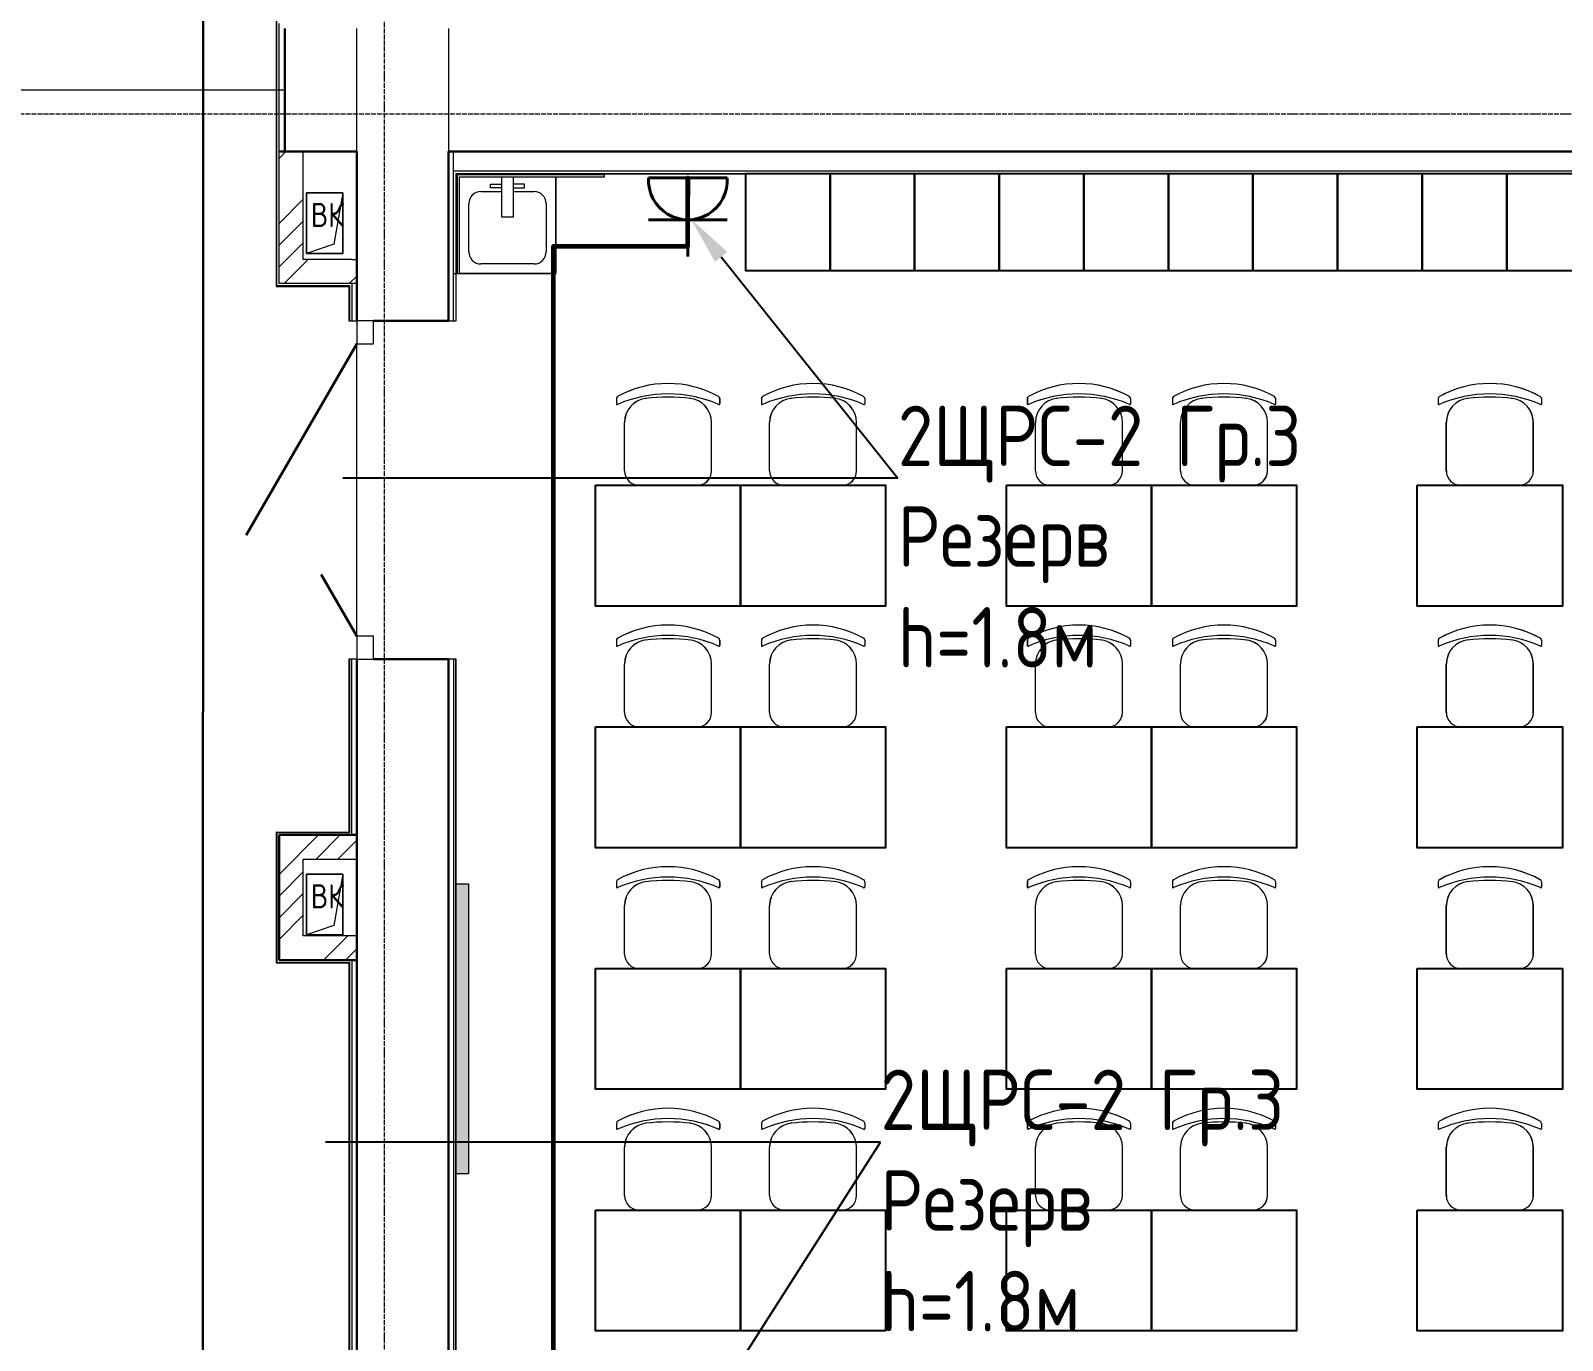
# Model space of a CAD drawing. Header units: millimetres. Extents: x -32 to 417638015, y -35 to 175284279.
# Drawn here: x 838152 to 844489, y 66936 to 72357 of the extents above; entities that cross this region are included whole.
import ezdxf
from ezdxf import colors
from ezdxf.entities.mleader import LeaderData, LeaderLine
from ezdxf.math import Vec2, Vec3

# ---------------------------------------------------------------- set-up
doc = ezdxf.new("R2010")
doc.units = ezdxf.units.MM
doc.linetypes.add('ADSK_Линия сетки', pattern=[25, 20, -2.5, 0, -2.5])
for name, color, linetype, lineweight in [('_ЭМ_гофра', 5, 'Continuous', 60), ('_ЭМ_ТХобщее_слой', 7, 'Continuous', 30), ('Аннотация', 7, 'Continuous', 18), ('Двери', 7, 'Continuous', 9), ('Обобщенные модели', 7, 'Continuous', 18), ('Оси', 253, 'Continuous', 9), ('Перекрытие', 7, 'Continuous', 18), ('Сантехника', 7, 'Continuous', 18), ('Стены несущие', 7, 'Continuous', 30), ('Стены отделка', 7, 'Continuous', 30), ('Стены штриховка', 7, 'Continuous', 9), ('ТХ', 5, 'Continuous', 0), ('ШТРИХОВКА', 252, 'Continuous', 15), ('ЭМ', 5, 'Continuous', 40), ('ЭМ_Лоток 1_2', 162, 'Continuous', 30)]:
    doc.layers.add(name, color=color, linetype=linetype, lineweight=lineweight)
doc.layers.add('_ЭМ_Надписи', color=7, linetype='Continuous')
doc.layers.add('ЭОМ_Лотки рабочие', color=5, linetype='Continuous')
doc.styles.add('GOST Common_5', font='GOST_Common.ttf', dxfattribs={"width": 0.9, "height": 200})
doc.styles.add('ЭОМ', font='isocpeur.ttf', dxfattribs={"width": 0.85, "height": 250})
doc.linetypes.add('Cable in the tray', pattern='A,5,[130,ltypeshp.shx,S=1,R=0,X=0,Y=0],1.5,[130,ltypeshp.shx,S=1.5,R=90,X=0,Y=-1],1,[130,ltypeshp.shx,S=1,R=0,X=0.5,Y=0],5', length=12.5)
pattern_1 = [(45, (686.36, 338.7), (-269.4077, 269.4077), []), (45, (776.16, 338.7), (-269.4077, 269.4077), []), (45, (865.96, 338.7), (-269.4077, 269.4077), []), (45, (955.77, 338.7), (-269.4077, 269.4077), [])]

# ---------------------------------------------------------------- blocks, each defined once
blk = doc.blocks.new('Стул ученич штабелир №5-7')
at = {"color": 0, "linetype": 'ByBlock', "lineweight": -2}
for p, q in [((-120.1, 0), (120.1, 0)), ((-120.1, 0), (120.1, 0)), ((-179.9, -60), (-179.9, -260.3)), ((-179.9, -60), (-179.9, -260.3)), ((180.1, -60), (180.1, -260.3)), ((180.1, -60), (180.1, -260.3)), ((-213.4, -359), (-213.4, -337.3)), ((-213.4, -359), (-213.4, -337.3)), ((213.6, -359), (213.6, -337.3)), ((213.6, -359), (213.6, -337.3))]:
    blk.add_line(p, q, dxfattribs=at)
for centre, radius, start, end in [((-119.9, -60), 60, 90, 180), ((-119.9, -60), 60, 90, 180), ((120.1, -60), 60, 0, 90), ((120.1, -60), 60, 0, 90), ((-79.9, -260.3), 100, 180, 264.25844), ((-79.9, -260.3), 100, 180, 264.25844), ((80.1, -260.3), 100, 275.74156, 0), ((80.1, -260.3), 100, 275.74156, 0), ((-210.4, -337.3), 3, 63.89783, 180), ((-210.4, -337.3), 3, 63.89783, 180), ((-203.4, -359), 10, 180, 238.06825), ((-203.4, -359), 10, 180, 238.06825), ((0.1, 142.3), 520.8, 246.31951, 293.68049), ((0.1, 142.3), 520.8, 246.31951, 293.68049), ((0.1, 9), 430.5, 240.99166, 299.00834), ((0.1, 9), 430.5, 240.99166, 299.00834), ((0.1, 435.5), 800.4, 263.24698, 276.75302), ((0.1, 435.5), 800.4, 263.24698, 276.75302), ((203.6, -359), 10, 301.93175, 0), ((203.6, -359), 10, 301.93175, 0), ((210.6, -337.3), 3, 0, 116.10217), ((210.6, -337.3), 3, 0, 116.10217)]:
    blk.add_arc(centre, radius, start, end, dxfattribs=at)
blk = doc.blocks.new('Тх 2 этаж')
at = {"lineweight": 0, "true_color": 0x939598}
h = blk.add_hatch(color=252, dxfattribs=at)
h.dxf.hatch_style = 1
h.paths.add_polyline_path([(55522.8, 15070.5), (55572.8, 15070.5), (55572.8, 13870.5), (55522.8, 13870.5)])
at = {"color": 252, "true_color": 0x939598}
for points in [[(57069.2, 18009.7), (56719.2, 18009.7), (56719.2, 17609.7), (57069.2, 17609.7), (57069.2, 18009.7)], [(57419.2, 18009.7), (57069.2, 18009.7), (57069.2, 17609.7), (57419.2, 17609.7), (57419.2, 18009.7)], [(57769.2, 18009.7), (57419.2, 18009.7), (57419.2, 17609.7), (57769.2, 17609.7), (57769.2, 18009.7)], [(58119.2, 18009.7), (57769.2, 18009.7), (57769.2, 17609.7), (58119.2, 17609.7), (58119.2, 18009.7)], [(58469.2, 18009.7), (58119.2, 18009.7), (58119.2, 17609.7), (58469.2, 17609.7), (58469.2, 18009.7)], [(58819.2, 18009.7), (58469.2, 18009.7), (58469.2, 17609.7), (58819.2, 17609.7), (58819.2, 18009.7)], [(59169.2, 18009.7), (58819.2, 18009.7), (58819.2, 17609.7), (59169.2, 17609.7), (59169.2, 18009.7)], [(59519.2, 18009.7), (59169.2, 18009.7), (59169.2, 17609.7), (59519.2, 17609.7), (59519.2, 18009.7)], [(59869.2, 18009.7), (59519.2, 18009.7), (59519.2, 17609.7), (59869.2, 17609.7), (59869.2, 18009.7)], [(60219.2, 18009.7), (59869.2, 18009.7), (59869.2, 17609.7), (60219.2, 17609.7), (60219.2, 18009.7)]]:
    blk.add_lwpolyline(points, dxfattribs=at)
for points in [[(56099.2, 16720.5), (56699.2, 16720.5), (56699.2, 16220.5), (56099.2, 16220.5)], [(56699.2, 16720.5), (57299.2, 16720.5), (57299.2, 16220.5), (56699.2, 16220.5)], [(57799.2, 16720.5), (58399.2, 16720.5), (58399.2, 16220.5), (57799.2, 16220.5)], [(58399.2, 16720.5), (58999.2, 16720.5), (58999.2, 16220.5), (58399.2, 16220.5)], [(59499.2, 16720.5), (60099.2, 16720.5), (60099.2, 16220.5), (59499.2, 16220.5)], [(56099.2, 15720.5), (56699.2, 15720.5), (56699.2, 15220.5), (56099.2, 15220.5)], [(56699.2, 15720.5), (57299.2, 15720.5), (57299.2, 15220.5), (56699.2, 15220.5)], [(57799.2, 15720.5), (58399.2, 15720.5), (58399.2, 15220.5), (57799.2, 15220.5)], [(58399.2, 15720.5), (58999.2, 15720.5), (58999.2, 15220.5), (58399.2, 15220.5)], [(59499.2, 15720.5), (60099.2, 15720.5), (60099.2, 15220.5), (59499.2, 15220.5)], [(56099.2, 14720.5), (56699.2, 14720.5), (56699.2, 14220.5), (56099.2, 14220.5)], [(56699.2, 14720.5), (57299.2, 14720.5), (57299.2, 14220.5), (56699.2, 14220.5)], [(57799.2, 14720.5), (58399.2, 14720.5), (58399.2, 14220.5), (57799.2, 14220.5)], [(58399.2, 14720.5), (58999.2, 14720.5), (58999.2, 14220.5), (58399.2, 14220.5)], [(59499.2, 14720.5), (60099.2, 14720.5), (60099.2, 14220.5), (59499.2, 14220.5)], [(56099.2, 13720.5), (56699.2, 13720.5), (56699.2, 13220.5), (56099.2, 13220.5)], [(56699.2, 13720.5), (57299.2, 13720.5), (57299.2, 13220.5), (56699.2, 13220.5)], [(57799.2, 13720.5), (58399.2, 13720.5), (58399.2, 13220.5), (57799.2, 13220.5)], [(58399.2, 13720.5), (58999.2, 13720.5), (58999.2, 13220.5), (58399.2, 13220.5)], [(59499.2, 13720.5), (60099.2, 13720.5), (60099.2, 13220.5), (59499.2, 13220.5)]]:
    blk.add_lwpolyline(points, close=True, dxfattribs=at)
at = {"color": 252, "lineweight": 0, "true_color": 0x939598}
blk.add_lwpolyline([(55522.8, 15070.5), (55572.8, 15070.5), (55572.8, 13870.5), (55522.8, 13870.5), (55522.8, 15070.5)], dxfattribs=at)
at = {"layer": 'ТХ', "color": 252, "lineweight": 0, "true_color": 0x939598, "rotation": 180}
for p in [(56399.2, 16720.5), (56999.2, 16720.5), (58099.2, 16720.5), (58699.2, 16720.5), (59799.2, 16720.5), (56399.2, 15720.5), (56999.2, 15720.5), (58099.2, 15720.5), (58699.2, 15720.5), (59799.2, 15720.5), (56399.2, 14720.5), (56999.2, 14720.5), (58099.2, 14720.5), (58699.2, 14720.5), (59799.2, 14720.5), (56399.2, 13720.5), (56999.2, 13720.5), (58099.2, 13720.5), (58699.2, 13720.5), (59799.2, 13720.5)]:
    blk.add_blockref('Стул ученич штабелир №5-7', p, dxfattribs=at)
blk = doc.blocks.new('План 2 этажа')
h = blk.add_hatch()
h.set_pattern_fill('ANSI34', color=8, scale=20)
h.set_pattern_definition(pattern_1)
h.paths.add_polyline_path([(49200.421, 20426.85), (49100.421, 20426.85), (49100.421, 19880.85), (49421.357, 19880.85), (49421.357, 19980.85), (49401.357, 19980.85), (49200.421, 19980.85)])
h = blk.add_hatch()
h.set_pattern_fill('ANSI34', color=8, scale=20)
h.set_pattern_definition(pattern_1)
h.paths.add_polyline_path([(49421.357, 17598.85), (49100.421, 17598.85), (49100.421, 17080.85), (49421.357, 17080.85), (49421.357, 17180.85), (49200.113, 17180.85), (49200.421, 17180.953), (49200.421, 17498.85), (49421.357, 17498.85)])
at = {"layer": 'Двери', "color": 8}
for p, q in [((49491.357, 19726.514), (49421.357, 19726.514)), ((49421.357, 19726.514), (49421.357, 19631.514)), ((49491.357, 19631.514), (49491.357, 19726.514)), ((49421.357, 19631.514), (49491.357, 19631.514)), ((49491.357, 18421.514), (49421.357, 18421.514)), ((49421.357, 18421.514), (49421.357, 18326.514)), ((49491.357, 18326.514), (49491.357, 18421.514)), ((49421.357, 18326.514), (49491.357, 18326.514))]:
    blk.add_line(p, q, dxfattribs=at)
at = {"layer": 'Двери', "color": 8, "lineweight": 30}
for p, q in [((49421.357, 19631.514), (48963.857, 18839.101)), ((49421.357, 18421.514), (49273.857, 18676.992))]:
    blk.add_line(p, q, dxfattribs=at)
at = {"layer": 'Обобщенные модели', "color": 8}
for p, q in [((49214.426, 20005.621), (49214.426, 20255.621)), ((49214.426, 20255.621), (49364.426, 20255.621)), ((49364.426, 20255.621), (49214.426, 20255.621)), ((49214.426, 20255.621), (49214.426, 20005.621)), ((49364.426, 20255.621), (49326.926, 20043.121)), ((49364.426, 20255.621), (49364.426, 20005.621)), ((49364.426, 20005.621), (49364.426, 20255.621)), ((49326.926, 20043.121), (49214.426, 20005.621)), ((49364.426, 20005.621), (49214.426, 20005.621)), ((49214.426, 20005.621), (49364.426, 20005.621)), ((49214.426, 17185.621), (49214.426, 17435.621)), ((49214.426, 17435.621), (49364.426, 17435.621)), ((49364.426, 17435.621), (49214.426, 17435.621)), ((49214.426, 17435.621), (49214.426, 17185.621)), ((49364.426, 17435.621), (49326.926, 17223.121)), ((49364.426, 17435.621), (49364.426, 17185.621)), ((49364.426, 17185.621), (49364.426, 17435.621)), ((49326.926, 17223.121), (49214.426, 17185.621)), ((49364.426, 17185.621), (49214.426, 17185.621)), ((49214.426, 17185.621), (49364.426, 17185.621))]:
    blk.add_line(p, q, dxfattribs=at)
for centre, start, end in [((49289.426, 20130.621), 0, 180), ((49289.426, 20130.621), 120, 180), ((49289.426, 20130.621), 180, 0), ((49289.426, 20130.621), 240, 345), ((49289.426, 20130.621), 15, 90), ((49289.426, 17310.621), 0, 180), ((49289.426, 17310.621), 120, 180), ((49289.426, 17310.621), 180, 0), ((49289.426, 17310.621), 240, 345), ((49289.426, 17310.621), 15, 90)]:
    blk.add_arc(centre, 2.5, start, end, dxfattribs=at)
at = {"layer": 'Оси', "color": 8, "linetype": 'ADSK_Линия сетки'}
for p, q in [((49535.923, 9973.128), (49535.923, 43330.545)), ((-9428.371, 20583.7), (56691.21, 20583.7))]:
    blk.add_line(p, q, dxfattribs=at)
at = {"layer": 'Перекрытие', "color": 8}
for p, q in [((49123.857, 20681.85), (47123.857, 20681.85)), ((49421.357, 18421.514), (49421.357, 19631.514))]:
    blk.add_line(p, q, dxfattribs=at)
at = {"layer": 'Сантехника', "color": 8}
for p, q in [((49975.143, 20291.85), (50020.142, 20291.85)), ((49975.143, 20276.85), (49975.143, 20291.85)), ((50020.142, 20321.85), (50020.142, 20156.837)), ((50070.143, 20156.837), (50070.143, 20321.85)), ((50115.143, 20291.85), (50070.143, 20291.85)), ((50115.143, 20276.85), (50115.143, 20291.85)), ((50245.143, 19921.85), (50245.143, 20321.85)), ((50245.143, 20321.85), (50245.143, 19921.85)), ((49935.143, 20261.851), (50020.142, 20261.851)), ((50020.142, 20276.85), (49975.143, 20276.85)), ((50070.143, 20276.85), (50115.143, 20276.85)), ((50070.143, 20261.851), (50155.142, 20261.851)), ((49885.143, 20011.849), (49885.143, 20211.851)), ((50020.142, 20156.837), (50070.143, 20156.837)), ((50205.142, 20211.851), (50205.142, 20011.849)), ((49846.357, 19921.85), (50245.143, 19921.85)), ((50245.143, 19921.85), (49846.357, 19921.85)), ((50155.142, 19961.849), (49935.143, 19961.849))]:
    blk.add_line(p, q, dxfattribs=at)
for centre, start, end in [((49935.143, 20211.851), 90, 180), ((50155.142, 20211.851), 0, 90), ((49935.143, 20011.849), 180, 270), ((50155.142, 20011.849), 270, 0)]:
    blk.add_arc(centre, 50, start, end, dxfattribs=at)
at = {"layer": 'Стены несущие', "color": 8}
for p, q in [((49123.857, 20936.85), (49123.857, 20426.85)), ((49100.421, 20426.85), (49421.357, 20426.85)), ((49421.357, 20426.85), (49421.357, 19726.514)), ((49801.357, 20426.85), (55689.352, 20426.85)), ((49801.357, 19726.514), (49801.357, 20426.85)), ((49491.357, 19726.514), (49801.357, 19726.514)), ((49421.357, 18326.514), (49421.357, 13080.621)), ((49801.357, 18326.514), (49491.357, 18326.514)), ((49801.357, 12570.621), (49801.357, 18326.514)), ((49100.421, 17598.85), (49100.421, 17080.85)), ((49100.421, 17598.85), (49421.357, 17598.85)), ((49100.421, 17080.85), (49421.357, 17080.85))]:
    blk.add_line(p, q, dxfattribs=at)
at = {"layer": 'Стены отделка', "color": 8, "lineweight": 9}
for p, q in [((49200.421, 19980.85), (49200.421, 20406.85)), ((49821.357, 19921.85), (49821.357, 20426.85)), ((49821.357, 20346.85), (55661.357, 20346.85)), ((49846.357, 19921.85), (49846.357, 20321.85)), ((49846.357, 20321.85), (50446.357, 20321.85)), ((50446.357, 20334.85), (55638.095, 20334.85)), ((50446.357, 20321.85), (50446.357, 20334.85)), ((49401.357, 19980.85), (49200.421, 19980.85)), ((49821.357, 19921.85), (49846.357, 19921.85)), ((49833.357, 19726.514), (49833.357, 19921.85)), ((49389.357, 19868.85), (49389.357, 19726.514)), ((49389.357, 19726.514), (49421.357, 19726.514)), ((49801.357, 19726.514), (49833.357, 19726.514)), ((49421.357, 18326.514), (49389.357, 18326.514)), ((49389.357, 18326.514), (49389.357, 17610.701)), ((49401.357, 17598.85), (49401.357, 18326.514)), ((49833.357, 18326.514), (49801.357, 18326.514)), ((49821.357, 18326.514), (49821.357, 17383.7)), ((49833.357, 12095.7), (49833.357, 18326.514)), ((49088.421, 17610.851), (49088.421, 17070.85)), ((49088.421, 17610.851), (49389.357, 17610.701)), ((49200.421, 17180.85), (49200.421, 17498.85)), ((49200.421, 17498.85), (49421.357, 17498.85)), ((49421.357, 17180.85), (49200.421, 17180.85)), ((49090.421, 17068.85), (49389.357, 17068.999)), ((49389.357, 17068.999), (49389.357, 13100.621))]:
    blk.add_line(p, q, dxfattribs=at)
for points in [[(49088.421, 20968.85), (49088.421, 19882.85), (49088.421, 19868.85), (49389.357, 19868.85)], [(49421.357, 19880.85), (49100.421, 19880.85), (49100.421, 20956.85)]]:
    blk.add_lwpolyline(points, dxfattribs=at)
at = {"layer": 'Стены штриховка', "color": 8}
for p, q in [((49421.357, 20426.85), (49421.357, 20936.85)), ((49801.357, 20936.85), (49801.357, 20426.85)), ((49200.421, 20406.85), (49200.421, 20426.85)), ((49831.357, 20336.85), (55640.078, 20336.85)), ((49831.357, 20336.85), (49831.357, 19726.514)), ((49837.357, 20330.85), (49837.357, 19921.85)), ((50446.357, 20330.85), (49837.357, 20330.85)), ((50446.357, 20336.85), (50446.357, 20334.85)), ((49401.357, 19980.85), (49421.357, 19980.85)), ((49821.357, 19726.514), (49821.357, 19921.85)), ((49391.357, 19870.85), (49391.357, 19726.514)), ((49401.357, 19880.85), (49401.357, 19726.514)), ((49391.357, 18326.514), (49391.357, 17608.85)), ((49831.357, 12093.7), (49831.357, 18326.514)), ((49090.421, 17608.85), (49090.421, 17068.85)), ((49090.421, 17608.85), (49391.357, 17608.85)), ((49821.357, 17383.7), (49821.357, 12722.7)), ((49088.421, 17070.85), (49088.421, 17068.85)), ((49088.421, 17068.85), (49090.421, 17068.85)), ((49090.421, 17070.85), (49391.357, 17070.85)), ((49100.421, 17080.85), (49100.421, 17082.85)), ((49102.421, 17080.85), (49100.421, 17080.85)), ((49391.357, 17070.85), (49391.357, 13100.621)), ((49401.357, 17080.85), (49401.357, 13100.621))]:
    blk.add_line(p, q, dxfattribs=at)
blk.add_lwpolyline([(49391.357, 19870.85), (49090.421, 19870.85), (49090.421, 20966.85)], dxfattribs=at)
at = {"layer": 'ЭОМ_Лотки рабочие'}
blk.add_blockref('Тх 2 этаж', (-5689.424, 2325.176), dxfattribs=at)
at = {"layer": 'Аннотация', "color": 8, "char_height": 100, "width": 156.348, "attachment_point": 1, "line_spacing_factor": 1.022766, "style": 'GOST Common_5'}
for insert in [(49231.259, 20214.706), (49231.259, 17394.706)]:
    blk.add_mtext('\\pxt3.6,7.2,10.8,14.4,18,21.6,25.2,28.8,32.4,36,39.6,43.2,46.8,50.4,54,57.6,61.2,64.8,68.4,72,75.6,79.2,82.8,86.4,90,93.6,97.2,100.8,104.4,108,111.6,115.2;{ВК}', dxfattribs=dict(at, insert=insert))
blk = doc.blocks.new('_ЭМ_ТХ2_2ЭТАЖнов')
at = {"layer": 'ТХ', "color": 252, "lineweight": 0, "true_color": 0x939598, "rotation": 180}
for p in [(56523.9, 18712), (57123.9, 18712), (58223.9, 18712), (58823.9, 18712), (59923.9, 18712), (56523.9, 17712), (57123.9, 17712), (58223.9, 17712), (58823.9, 17712), (59923.9, 17712), (56523.9, 16712), (57123.9, 16712), (58223.9, 16712), (58823.9, 16712), (59923.9, 16712), (56523.9, 15712), (57123.9, 15712), (58223.9, 15712), (58823.9, 15712), (59923.9, 15712)]:
    blk.add_blockref('Стул ученич штабелир №5-7', p, dxfattribs=at)
blk = doc.blocks.new('1м розетка IP20')
at = {"layer": 'ЭМ', "color": 5}
for p, q in [((-10.5, 162.7), (-10.5, -162.7)), ((163.1, 162.7), (163.1, -162.7)), ((-10.5, 0), (315.5, 0))]:
    blk.add_line(p, q, dxfattribs=at)
blk.add_arc((0, 0), 163.1, 266.31959, 93.68041, dxfattribs=at)

msp = doc.modelspace()

# ---------------------------------------------------------------- block references
at = {"layer": 'ШТРИХОВКА'}
msp.add_blockref('План 2 этажа', (790079.3, 51429.5), dxfattribs=at)

# ---------------------------------------------------------------- next in the draw order: linework, layer by layer
at = {"layer": '_ЭМ_гофра', "linetype": 'ByBlock'}
msp.add_lwpolyline([(844865.9, 64022.4), (840315.3, 64022.4), (840315.3, 71464.4), (840871.1, 71464.4), (840871.1, 71748), (840871.1, 71670.6)], dxfattribs=at)
at = {"layer": 'ЭМ_Лоток 1_2', "linetype": 'Cable in the tray', "ltscale": 50}
msp.add_lwpolyline([(838862.7, 61604), (838869.8, 88049.4)], dxfattribs=at)

# ---------------------------------------------------------------- next in the draw order: block references
at = {"layer": '_ЭМ_ТХобщее_слой', "lineweight": 50}
msp.add_blockref('_ЭМ_ТХ2_2ЭТАЖнов', (784265.3, 51763.2), dxfattribs=at)
at = {"layer": 'ЭМ', "rotation": 270}
msp.add_blockref('1м розетка IP20', (840871.1, 71737.5), dxfattribs=at)

# ---------------------------------------------------------------- next in the draw order: leaders
at = {"layer": '_ЭМ_Надписи', "color": 7, "ltscale": 5}
ml = msp.add_multileader_mtext('Standard', dxfattribs=at)
ml.set_content('{\\fGOST Common|b0|i0|c204|p34;\\W0.9;\\C256;2ЩРС-2\\fISOCPEUR|b0|i0|c204|p34;\\W0.85; Гр.3 Резерв\\P\\fGOST Common|b0|i0|c0|p34;\\W0.9;h=\\fGOST Common|b0|i0|c204|p34;1\\fGOST Common|b0|i0|c0|p34;.\\fGOST Common|b0|i0|c204|p34;8м}', color=1, style='ЭОМ')
ml.set_leader_properties()
ml.build(insert=Vec2(0, 0))
ml.multileader.update_dxf_attribs({"text_left_attachment_type": 6, "text_right_attachment_type": 6, "dogleg_length": 0, "arrow_head_size": 200})
ctx = ml.context
ctx.base_point, ctx.char_height, ctx.arrow_head_size, ctx.landing_gap_size, ctx.plane_origin = Vec3(841739.7, 70504.6), 250, 200, 0, Vec3(817370.6, 84213.6)
ctx.left_attachment, ctx.right_attachment = 6, 6
notes = []
notes.append((ctx, [(0, (1, 1, 0), (841739.7, 70504.6), (1, 0), 0, [(0, [(840884.2, 71576.9)], 0, [])])]))
ctx.mtext.insert, ctx.mtext.width, ctx.mtext.defined_height, ctx.mtext.flow_direction = Vec3(841739.7, 70804.6), 2273.288, 545.6, 5
ml = msp.add_multileader_mtext('Standard', dxfattribs=at)
ml.set_content('{\\fGOST Common|b0|i0|c204|p34;\\W0.9;\\C256;2ЩРС-2\\fISOCPEUR|b0|i0|c204|p34;\\W0.85; Гр.3 Резерв\\P\\fGOST Common|b0|i0|c0|p34;\\W0.9;h=\\fGOST Common|b0|i0|c204|p34;1\\fGOST Common|b0|i0|c0|p34;.\\fGOST Common|b0|i0|c204|p34;8м}', color=1, style='ЭОМ')
ml.set_leader_properties()
ml.build(insert=Vec2(0, 0))
ml.multileader.update_dxf_attribs({"text_left_attachment_type": 6, "text_right_attachment_type": 6, "dogleg_length": 0, "arrow_head_size": 200})
ctx = ml.context
ctx.base_point, ctx.char_height, ctx.arrow_head_size, ctx.landing_gap_size, ctx.plane_origin = Vec3(841668.2, 67756.7, -64.3), 250, 200, 0, Vec3(817299.1, 81465.7, -64.3)
ctx.left_attachment, ctx.right_attachment = 6, 6
notes.append((ctx, [(0, (1, 1, 0), (841668.2, 67756.7, -64.3), (1, 0), 0, [(0, [(840041.6, 65208.3, -64.3)], 0, [])])]))
ctx.mtext.insert, ctx.mtext.width, ctx.mtext.defined_height, ctx.mtext.flow_direction = Vec3(841668.2, 68056.7, -64.3), 2273.288, 545.6, 5
for ctx, leaders in notes:
    for number, flags, end, landing, length, lines in leaders:
        leader = LeaderData()
        leader.index, (leader.has_last_leader_line, leader.has_dogleg_vector, leader.attachment_direction) = number, flags
        leader.last_leader_point, leader.dogleg_vector, leader.dogleg_length = Vec3(end), Vec3(landing), length
        for number, points, colour, breaks in lines:
            line = LeaderLine()
            line.index, line.vertices, line.color, line.breaks = number, Vec3.list(points), colors.encode_raw_color(colour), breaks
            leader.lines.append(line)
        ctx.leaders.append(leader)

doc.saveas('drawing.dxf')
